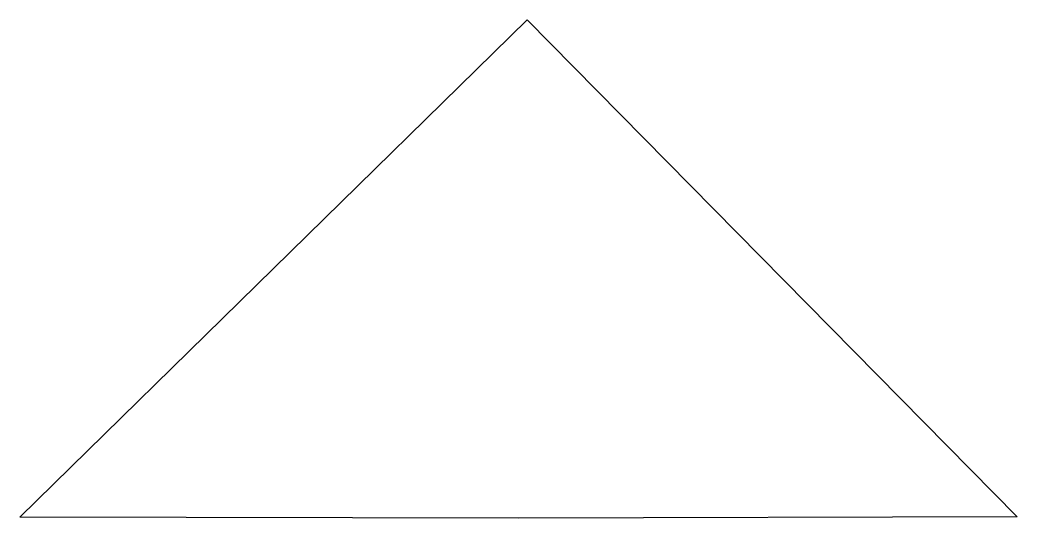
# Model space of a CAD drawing. Extents: x 0 to 3.61, y 0.9 to 2.71.
import ezdxf

# ---------------------------------------------------------------- set-up
doc = ezdxf.new("R2010")
doc.units = 0

msp = doc.modelspace()

# ---------------------------------------------------------------- linework, layer by layer
at = {"layer": 'Image'}
for p, q in [((-0.003415, 0.906447), (1.83635, 2.70933)), ((1.83635, 2.70933), (3.61381, 0.90712)), ((1.80622, 0.903109), (-0.00342, 0.906447)), ((-0.00342, 0.906447), (-0.003415, 0.906447)), ((3.61381, 0.90712), (1.80622, 0.903109))]:
    msp.add_line(p, q, dxfattribs=at)

doc.saveas('drawing.dxf')
